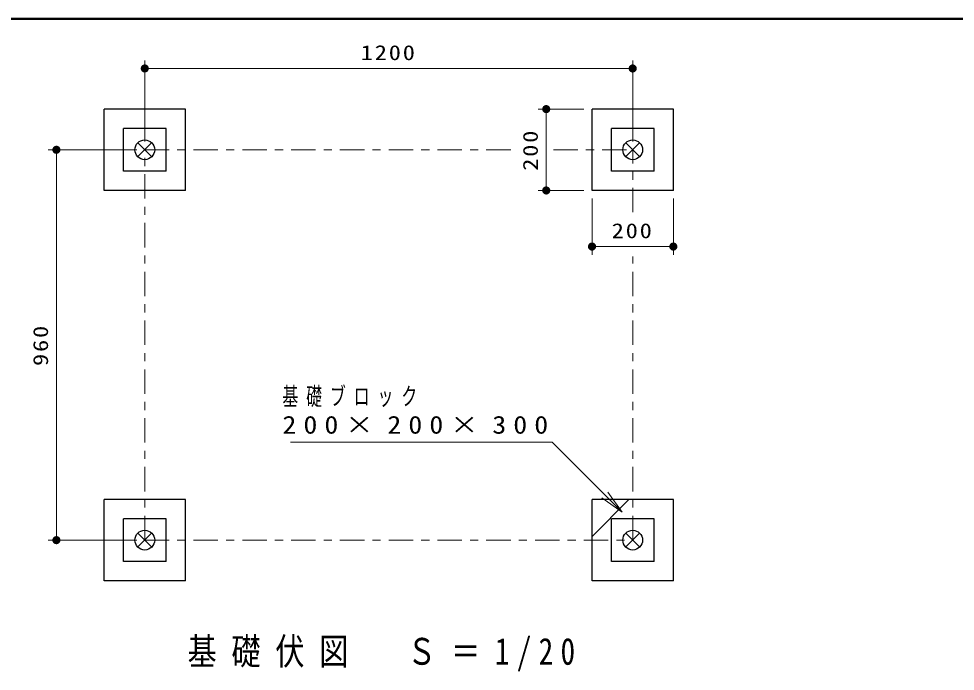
# Model space of a CAD drawing. Units: millimetres at full size, sheet at 1:20. Extents: x -7318 to 0, y -237 to 5140.
# Drawn here: x -4880 to -2577, y 3535 to 5140 of the extents above; entities that cross this region are included whole.
import ezdxf

# ---------------------------------------------------------------- set-up
doc = ezdxf.new("R2010")
doc.units = ezdxf.units.MM
doc.header["$LTSCALE"] = 20
doc.linetypes.add('USER2', pattern=[6, 3, -1, 1, -1])
doc.layers.add('layer1', color=7, linetype='Continuous', lineweight=25)
doc.styles.add('ＭＳ ゴシック', font='')
doc.styles.get('ＭＳ ゴシック').set_extended_font_data('MS Gothic')

# ---------------------------------------------------------------- blocks, each defined once
blk = doc.blocks.new('x')
at = {"color": 0, "linetype": 'Continuous', "lineweight": -2}
for p, q in [((-0.884, -0.884), (0.884, 0.884)), ((0.884, -0.884), (-0.884, 0.884))]:
    blk.add_line(p, q, dxfattribs=at)
blk = doc.blocks.new('filled_dot')
at = {"color": 0, "linetype": 'Continuous', "lineweight": -2, "const_width": 1.25}
blk.add_lwpolyline([(-0.625, 0, 1), (0.625, 0, 1)], format="xyb", close=True, dxfattribs=at)
blk = doc.blocks.new('open_arrow')
at = {"color": 0, "linetype": 'Continuous', "lineweight": -2}
blk.add_lwpolyline([(7.5, 1.25), (0, 0), (7.5, -1.25)], dxfattribs=at)

msp = doc.modelspace()

# ---------------------------------------------------------------- linework, layer by layer
at = {"layer": 'layer1', "lineweight": 50}
msp.add_line((0, 5140), (-7300, 5140), dxfattribs=at)
at = {"layer": 'layer1', "lineweight": 13}
for p, q in [((-4570.09, 4837.67), (-4570.09, 5037.67)), ((-3370.09, 4837.67), (-3370.09, 5037.67)), ((-4570.09, 5017.67), (-3370.09, 5017.67)), ((-3490.09, 4917.67), (-3602.75, 4917.67)), ((-3582.75, 4717.67), (-3582.75, 4917.67)), ((-4590.09, 4817.67), (-4807.5, 4817.67)), ((-4787.5, 3857.67), (-4787.5, 4817.67)), ((-3490.09, 4717.67), (-3602.75, 4717.67)), ((-3470.09, 4697.67), (-3470.09, 4559.67)), ((-3270.09, 4697.67), (-3270.09, 4559.67)), ((-3270.09, 4579.67), (-3470.09, 4579.67)), ((-3470.09, 3866.96), (-3379.37, 3957.67)), ((-4590.09, 3857.67), (-4807.5, 3857.67))]:
    msp.add_line(p, q, dxfattribs=at)
at = {"layer": 'layer1'}
for p, q in [((-4470.09, 4917.67), (-4670.09, 4917.67)), ((-4670.09, 4717.67), (-4670.09, 4917.67)), ((-4470.09, 4717.67), (-4470.09, 4917.67)), ((-3270.09, 4917.67), (-3470.09, 4917.67)), ((-3470.09, 4717.67), (-3470.09, 4917.67)), ((-3270.09, 4717.67), (-3270.09, 4917.67)), ((-4517.59, 4870.17), (-4622.59, 4870.17)), ((-4622.59, 4765.17), (-4622.59, 4870.17)), ((-4517.59, 4765.17), (-4517.59, 4870.17)), ((-3317.59, 4870.17), (-3422.59, 4870.17)), ((-3422.59, 4765.17), (-3422.59, 4870.17)), ((-3317.59, 4765.17), (-3317.59, 4870.17)), ((-4517.59, 4765.17), (-4622.59, 4765.17)), ((-3317.59, 4765.17), (-3422.59, 4765.17)), ((-4470.09, 4717.67), (-4670.09, 4717.67)), ((-3270.09, 4717.67), (-3470.09, 4717.67)), ((-4470.09, 3957.67), (-4670.09, 3957.67)), ((-4670.09, 3757.67), (-4670.09, 3957.67)), ((-4470.09, 3757.67), (-4470.09, 3957.67)), ((-3270.09, 3957.67), (-3470.09, 3957.67)), ((-3470.09, 3757.67), (-3470.09, 3957.67)), ((-3270.09, 3757.67), (-3270.09, 3957.67)), ((-4517.59, 3910.17), (-4622.59, 3910.17)), ((-4622.59, 3805.17), (-4622.59, 3910.17)), ((-4517.59, 3805.17), (-4517.59, 3910.17)), ((-3317.59, 3910.17), (-3422.59, 3910.17)), ((-3422.59, 3805.17), (-3422.59, 3910.17)), ((-3317.59, 3805.17), (-3317.59, 3910.17)), ((-4517.59, 3805.17), (-4622.59, 3805.17)), ((-3317.59, 3805.17), (-3422.59, 3805.17)), ((-4470.09, 3757.67), (-4670.09, 3757.67)), ((-3270.09, 3757.67), (-3470.09, 3757.67))]:
    msp.add_line(p, q, dxfattribs=at)
at = {"layer": 'layer1', "linetype": 'USER2', "lineweight": 13}
for p, q in [((-4570.09, 3857.67), (-4570.09, 4817.67)), ((-4570.09, 4817.67), (-3669.26, 4817.67)), ((-3565.01, 4817.67), (-3370.09, 4817.67)), ((-3370.09, 4663.96), (-3370.09, 4817.67)), ((-3370.09, 3857.67), (-3370.09, 4555.27)), ((-4570.09, 3857.67), (-3370.09, 3857.67))]:
    msp.add_line(p, q, dxfattribs=at)
at = {"layer": 'layer1', "lineweight": 13}
msp.add_lwpolyline([(-3396.16, 3926.51), (-3568.33, 4098.68), (-4211.66, 4098.68)], dxfattribs=at)
at = {"layer": 'layer1'}
for centre in [(-4570.09, 4817.67), (-3370.09, 4817.67), (-4570.09, 3857.67), (-3370.09, 3857.67)]:
    msp.add_circle(centre, 24.3, dxfattribs=at)

# ---------------------------------------------------------------- block references
at = {"layer": 'layer1', "lineweight": 13, "xscale": 8, "yscale": 8}
for p in [(-4570.09, 5017.67), (-3470.09, 4579.67)]:
    msp.add_blockref('filled_dot', p, dxfattribs=at)
for name, p, rotation in [('filled_dot', (-3370.09, 5017.67), 180), ('filled_dot', (-3582.75, 4917.67), 270), ('filled_dot', (-4787.5, 4817.67), 270), ('filled_dot', (-3582.75, 4717.67), 90), ('filled_dot', (-3270.09, 4579.67), 180), ('open_arrow', (-3396.16, 3926.51), 135), ('filled_dot', (-4787.5, 3857.67), 90)]:
    msp.add_blockref(name, p, dxfattribs=dict(at, rotation=rotation))
at = {"layer": 'layer1', "xscale": 20, "yscale": 20}
for p in [(-4570.09, 4817.67), (-3370.09, 4817.67), (-4570.09, 3857.67), (-3370.09, 3857.67)]:
    msp.add_blockref('x', p, dxfattribs=at)

# ---------------------------------------------------------------- texts
at = {"layer": 'layer1', "style": 'ＭＳ ゴシック'}
for s, insert, char_height, attachment_point in [('\\T1.15;\\W1.2;1200', (-3970.09, 5037.67), 36.66, 8), ('\\T1.15;\\W1.2;200', (-3370.09, 4599.67), 36.66, 8), ('\\T1.5;\\W0.65;基礎ブロック', (-4231.66, 4184.68), 43.99, 7), ('\\T1.5;\\W1.15;200×200×300', (-4231.66, 4118.68), 43.99, 7), ('\\T1.5;\\W0.8;基礎伏図\u3000Ｓ＝1/20', (-4465.09, 3576.18), 65.98, 4)]:
    msp.add_mtext(s, dxfattribs=dict(at, insert=insert, char_height=char_height, attachment_point=attachment_point))
at = {"layer": 'layer1', "char_height": 36.66, "attachment_point": 8, "rotation": 90, "style": 'ＭＳ ゴシック'}
for s, insert in [('\\T1.15;\\W1.2;200', (-3602.75, 4817.67)), ('\\T1.15;\\W1.2;960', (-4807.5, 4337.67))]:
    msp.add_mtext(s, dxfattribs=dict(at, insert=insert))

doc.saveas('drawing.dxf')
